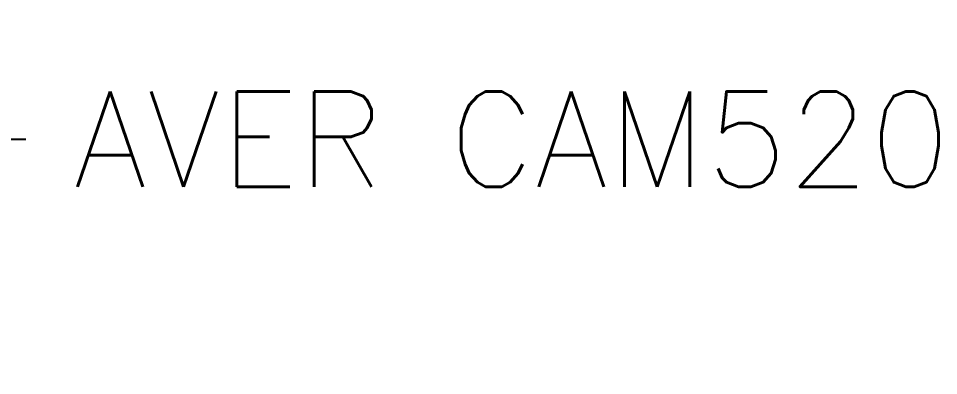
# Model space of a CAD drawing. Header units: inches. Extents: x 8 to 214, y -1 to 137.
# Drawn here: x 162.14 to 176.64, y 63.44 to 69.06 of the extents above; entities that cross this region are included whole.
import ezdxf
from ezdxf import colors
from ezdxf.entities.mleader import LeaderData, LeaderLine
from ezdxf.math import Vec2, Vec3

# ---------------------------------------------------------------- set-up
doc = ezdxf.new("R2010")
doc.units = ezdxf.units.IN
doc.header["$MEASUREMENT"] = 0
doc.layers.add('TA-ANNO-TEXT', color=130, linetype='Continuous')
doc.styles.get("Standard").update_dxf_attribs({"font": 'simplex.shx'})

msp = doc.modelspace()

# ---------------------------------------------------------------- leaders
at = {"layer": 'TA-ANNO-TEXT'}
ml = msp.add_multileader_mtext('Standard', dxfattribs=at)
ml.set_content('\\A1;AVER CAM520', color=256)
ml.set_leader_properties(color=256, linetype='ByLayer', lineweight=-1)
ml.build(insert=Vec2(0, 0))
ml.multileader.update_dxf_attribs({"dogleg_length": 0.125, "arrow_head_size": 1.5, "scale": 12})
ctx = ml.context
ctx.base_point, ctx.scale, ctx.char_height, ctx.arrow_head_size, ctx.landing_gap_size, ctx.plane_origin = Vec3(162.25756, 67.16145), 12, 1.5, 1.5, 0.75, Vec3(198.94056, 69.43469)
notes = []
notes.append((ctx, [(1, (1, 1, 0), (161.53426, 67.16145), (1, 0), 0.72329, [(0, [(158.72741, 69.06374)], 0, [])])]))
ctx.mtext.insert, ctx.mtext.flow_direction = Vec3(163.00756, 67.91145), 5
for ctx, leaders in notes:
    for number, flags, end, landing, length, lines in leaders:
        leader = LeaderData()
        leader.index, (leader.has_last_leader_line, leader.has_dogleg_vector, leader.attachment_direction) = number, flags
        leader.last_leader_point, leader.dogleg_vector, leader.dogleg_length = Vec3(end), Vec3(landing), length
        for number, points, colour, breaks in lines:
            line = LeaderLine()
            line.index, line.vertices, line.color, line.breaks = number, Vec3.list(points), colors.encode_raw_color(colour), breaks
            leader.lines.append(line)
        ctx.leaders.append(leader)

doc.saveas('drawing.dxf')
